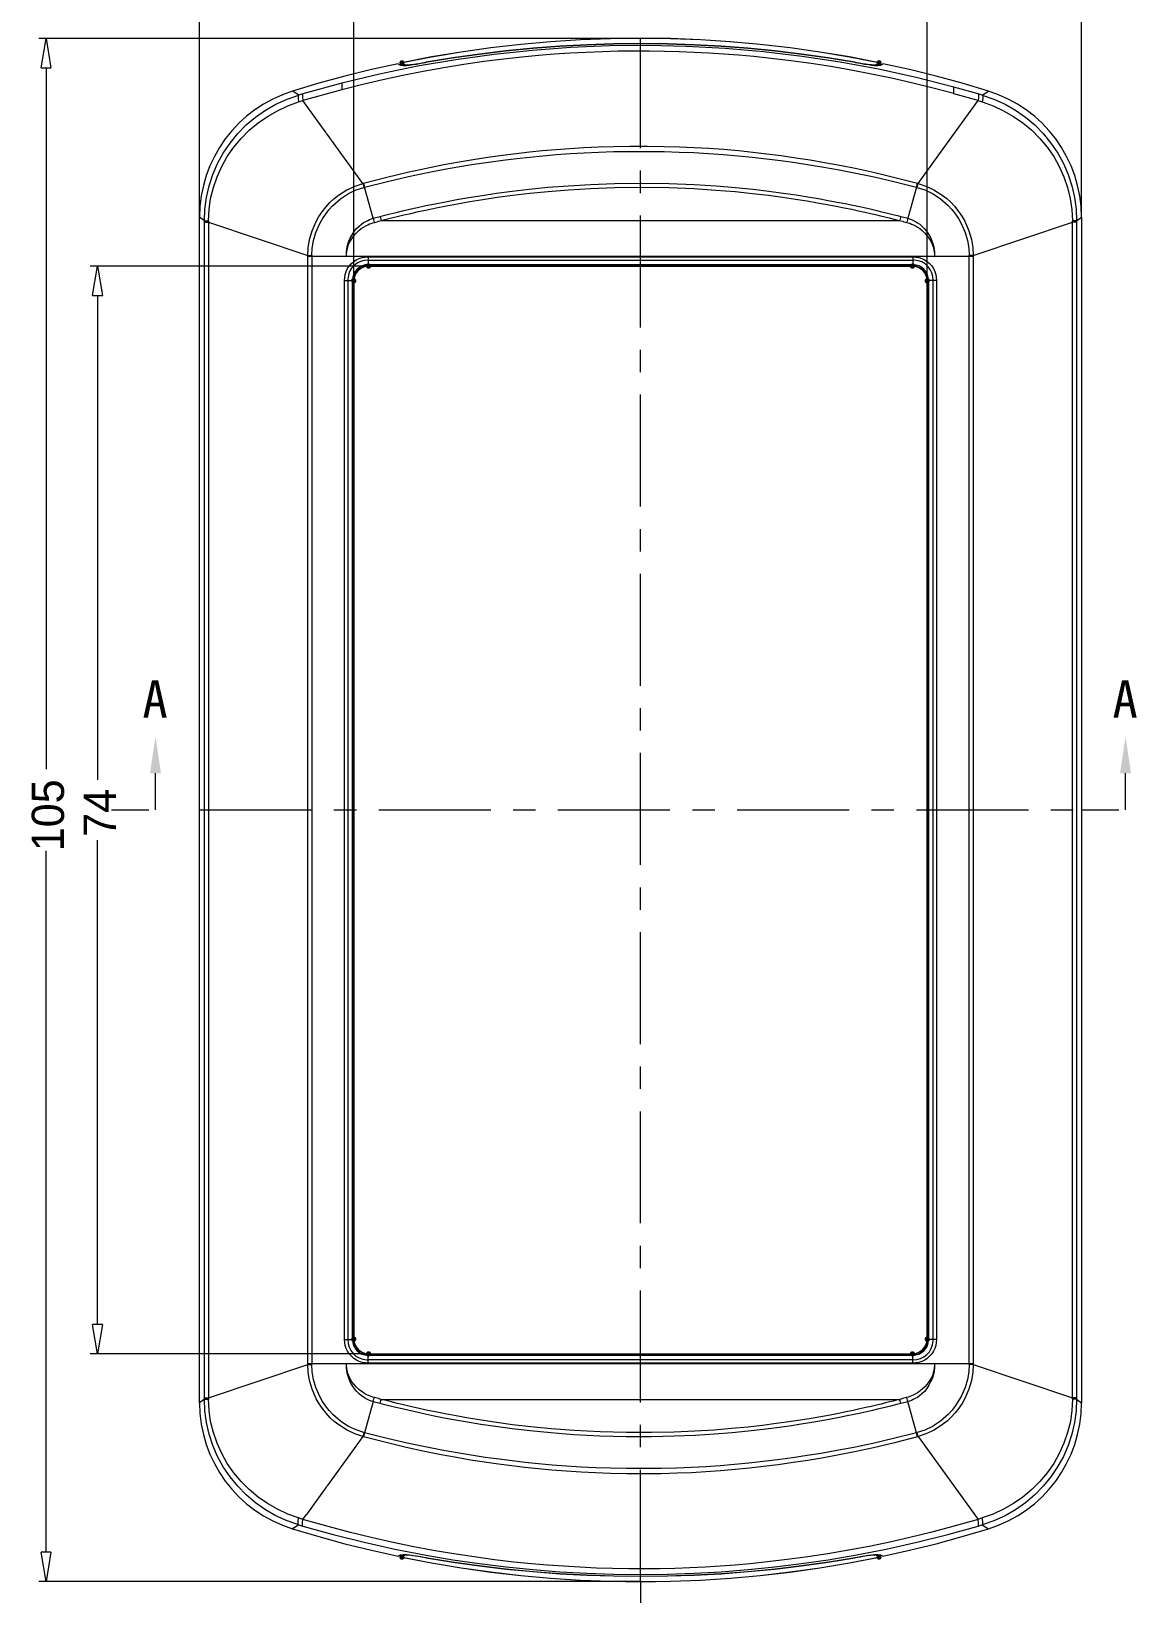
# Model space of a CAD drawing. Header units: millimetres. Extents: x 0 to 260, y 22 to 203.
# Drawn here: x 103.3 to 156.8, y 88.8 to 164.4 of the extents above; entities that cross this region are included whole.
import ezdxf

# ---------------------------------------------------------------- set-up
doc = ezdxf.new("R2010")
doc.units = ezdxf.units.MM

msp = doc.modelspace()

# ---------------------------------------------------------------- hatches: boundary and pattern name
h = msp.add_hatch(color=7)
edge = h.paths.add_edge_path()
edge.add_arc((121.223476, 162.907804), 0.127334, 0, 360)
h = msp.add_hatch(color=7)
edge = h.paths.add_edge_path()
edge.add_arc((144.324035, 162.907804), 0.127334, 0, 360)
h = msp.add_hatch(color=7)
h.dxf.hatch_style = 2
h.paths.add_polyline_path([(119.50186, 152.982341), (119.474502, 153.023655), (119.465383, 153.070772), (119.474502, 153.117889), (119.50186, 153.159202), (119.543174, 153.18656), (119.590291, 153.19568), (119.637408, 153.18656), (119.678721, 153.159202), (119.693185, 153.144738), (119.720544, 153.103425), (119.729663, 153.056308), (119.720544, 153.009191), (119.693185, 152.967877), (119.651872, 152.940519), (119.604755, 152.9314), (119.557638, 152.940519), (119.516324, 152.967877)])
h = msp.add_hatch(color=7)
h.dxf.hatch_style = 2
h.paths.add_polyline_path([(145.868895, 153.159202), (145.910208, 153.18656), (145.957325, 153.19568), (146.004442, 153.18656), (146.045756, 153.159202), (146.073114, 153.117889), (146.082233, 153.070772), (146.073114, 153.023655), (146.045756, 152.982341), (146.031292, 152.967877), (145.989978, 152.940519), (145.942861, 152.9314), (145.895744, 152.940519), (145.854431, 152.967877), (145.827073, 153.009191), (145.817953, 153.056308), (145.827073, 153.103425), (145.854431, 153.144738)])
h = msp.add_hatch(color=7)
h.dxf.hatch_style = 2
h.paths.add_polyline_path([(118.789919, 152.272671), (118.76306, 152.314312), (118.754509, 152.361535), (118.764196, 152.408539), (118.79205, 152.44952), (118.83369, 152.476378), (118.880913, 152.484929), (118.927917, 152.475243), (118.968898, 152.447389), (118.983362, 152.432572), (119.01022, 152.390932), (119.018771, 152.343709), (119.009085, 152.296705), (118.981231, 152.255724), (118.939591, 152.228866), (118.892367, 152.220314), (118.845364, 152.230001), (118.804383, 152.257855)])
h = msp.add_hatch(color=7)
h.dxf.hatch_style = 2
h.paths.add_polyline_path([(146.579636, 152.448108), (146.62095, 152.475466), (146.668067, 152.484586), (146.715184, 152.475466), (146.756497, 152.448108), (146.783855, 152.406794), (146.792975, 152.359677), (146.783855, 152.312561), (146.756497, 152.271247), (146.742033, 152.256783), (146.70072, 152.229425), (146.653603, 152.220305), (146.606486, 152.229425), (146.565172, 152.256783), (146.537814, 152.298097), (146.528695, 152.345214), (146.537814, 152.392331), (146.565172, 152.433644)])
at = {"true_color": 0xffff00}
h = msp.add_hatch(color=2, dxfattribs=at)
h.dxf.hatch_style = 2
h.paths.add_polyline_path([(109.551611, 128.498106), (109.017858, 128.498106), (109.284558, 130.277517)])
h = msp.add_hatch(color=2, dxfattribs=at)
h.dxf.hatch_style = 2
h.paths.add_polyline_path([(156.529652, 128.498106), (155.995899, 128.498106), (156.262599, 130.277517)])
h = msp.add_hatch(color=7)
h.dxf.hatch_style = 2
h.paths.add_polyline_path([(118.967839, 100.988964), (118.926525, 100.961606), (118.879408, 100.952487), (118.832291, 100.961606), (118.790978, 100.988964), (118.76362, 101.030278), (118.7545, 101.077395), (118.76362, 101.124512), (118.790978, 101.165826), (118.805442, 101.180289), (118.846755, 101.207648), (118.893872, 101.216767), (118.940989, 101.207648), (118.982303, 101.180289), (119.009661, 101.138976), (119.01878, 101.091859), (119.009661, 101.044742), (118.982303, 101.003428)])
h = msp.add_hatch(color=7)
h.dxf.hatch_style = 2
h.paths.add_polyline_path([(146.756497, 101.165826), (146.783855, 101.124512), (146.792975, 101.077395), (146.783855, 101.030278), (146.756497, 100.988964), (146.715184, 100.961606), (146.668067, 100.952487), (146.62095, 100.961606), (146.579636, 100.988964), (146.565172, 101.003428), (146.537814, 101.044742), (146.528695, 101.091859), (146.537814, 101.138976), (146.565172, 101.180289), (146.606486, 101.207648), (146.653603, 101.216767), (146.70072, 101.207648), (146.742033, 101.180289)])
h = msp.add_hatch(color=7)
h.dxf.hatch_style = 2
h.paths.add_polyline_path([(119.677473, 100.276811), (119.635833, 100.249953), (119.58861, 100.241402), (119.541606, 100.251088), (119.500625, 100.278942), (119.473766, 100.320582), (119.465215, 100.367806), (119.474902, 100.414809), (119.502756, 100.45579), (119.517572, 100.470254), (119.559213, 100.497113), (119.606436, 100.505664), (119.65344, 100.495977), (119.694421, 100.468124), (119.721279, 100.426483), (119.72983, 100.37926), (119.720144, 100.332256), (119.69229, 100.291275)])
h = msp.add_hatch(color=7)
h.dxf.hatch_style = 2
h.paths.add_polyline_path([(146.045756, 100.454731), (146.073114, 100.413418), (146.082233, 100.366301), (146.073114, 100.319184), (146.045756, 100.27787), (146.004442, 100.250512), (145.957325, 100.241393), (145.910208, 100.250512), (145.868895, 100.27787), (145.854431, 100.292334), (145.827073, 100.333648), (145.817953, 100.380765), (145.827073, 100.427882), (145.854431, 100.469195), (145.895744, 100.496554), (145.942861, 100.505673), (145.989978, 100.496554), (146.031292, 100.469195)])
h = msp.add_hatch(color=7)
edge = h.paths.add_edge_path()
edge.add_arc((121.223581, 90.529269), 0.127425, 0, 360)
h = msp.add_hatch(color=7)
edge = h.paths.add_edge_path()
edge.add_arc((144.323999, 90.529445), 0.127425, 0, 360)

# ---------------------------------------------------------------- linework, layer by layer
at = {"color": 3, "lineweight": 0, "true_color": 0x00ff00}
for points in [[(111.420063, 155.428244), (111.420063, 172.425431)], [(154.127376, 155.426692), (154.127376, 172.425642)], [(118.893872, 152.34539), (118.893872, 169.934184)], [(146.653567, 152.34539), (146.653567, 169.934184)], [(132.773632, 164.087845), (103.632071, 164.087845)], [(103.750604, 162.66414), (103.987671, 164.087951)], [(103.987812, 164.087845), (104.225231, 162.664034)], [(103.750604, 162.66414), (104.22509, 162.66414)], [(103.987812, 162.66414), (103.987812, 128.694815)], [(119.604755, 153.056308), (106.123352, 153.056308)], [(106.241744, 151.632602), (106.479164, 153.056414)], [(106.479128, 153.056308), (106.716195, 151.632497)], [(106.241744, 151.632602), (106.71623, 151.632602)], [(106.479128, 151.632602), (106.479128, 128.186639)], [(106.479128, 101.804646), (106.479128, 125.25061)], [(103.987812, 90.773109), (103.987812, 124.742434)], [(106.479128, 100.380765), (106.241709, 101.804576)], [(106.716301, 101.804646), (106.241815, 101.804646)], [(106.716301, 101.804646), (106.479234, 100.380835)], [(119.604755, 100.380765), (106.123352, 100.380765)], [(104.225161, 90.773109), (103.750674, 90.773109)], [(103.987812, 89.349227), (103.750745, 90.773038)], [(104.225161, 90.773109), (103.987741, 89.349298)], [(132.773632, 89.349227), (103.632071, 89.349227)]]:
    msp.add_lwpolyline(points, dxfattribs=at)
at = {"color": 7, "lineweight": 0}
for points in [[(147.951014, 161.413225), (146.881039, 161.69827), (145.894319, 161.941334), (144.935822, 162.15935), (143.965683, 162.36255), (142.975436, 162.551992), (141.984483, 162.723442), (141.036216, 162.87055), (140.051966, 163.00637), (139.096644, 163.121022), (138.255975, 163.208864), (137.514789, 163.275539), (136.805705, 163.330572), (136.089214, 163.376786), (135.369547, 163.414181), (134.651291, 163.442403), (133.93233, 163.461453), (133.204902, 163.471684), (132.460894, 163.472389), (131.699952, 163.463217), (130.928075, 163.443461), (130.149847, 163.41277), (129.368444, 163.371495), (128.595861, 163.319989), (127.835272, 163.258606), (127.035172, 163.183464), (126.151816, 163.087156), (125.194025, 162.966506), (124.223886, 162.827511), (123.249161, 162.670878), (122.251505, 162.492725), (121.260552, 162.297286), (120.289002, 162.088089), (119.319922, 161.861253), (118.308155, 161.605136)], [(147.951014, 161.734147), (146.12664, 162.195033), (144.291713, 162.596079), (142.447688, 162.937275), (140.596016, 163.218609), (138.738151, 163.44007), (136.875547, 163.601649), (135.009656, 163.703333), (133.141932, 163.745113), (131.273827, 163.726977), (129.406795, 163.648914), (127.542289, 163.510914), (125.681762, 163.312966), (123.826667, 163.055058), (121.978458, 162.737181), (120.138587, 162.359322), (118.308508, 161.921472)], [(144.325058, 162.911331), (142.893582, 163.188772), (141.457129, 163.42922), (140.016409, 163.632677), (138.572134, 163.799141), (137.125015, 163.928613), (135.675762, 164.021093), (134.225088, 164.076581), (132.773702, 164.095077), (131.322317, 164.076581), (129.871642, 164.021093), (128.42239, 163.928613), (126.97527, 163.799141), (125.530995, 163.632677), (124.090276, 163.42922), (122.653822, 163.188772), (121.222347, 162.911331)], [(144.322976, 162.904276), (142.891765, 163.181654), (141.455577, 163.422049), (140.015122, 163.62546), (138.571111, 163.791887), (137.124256, 163.92133), (135.675269, 164.01379), (134.224859, 164.069265), (132.773737, 164.087757), (131.322616, 164.069265), (129.872206, 164.01379), (128.423219, 163.92133), (126.976364, 163.791887), (125.532353, 163.62546), (124.091898, 163.422049), (122.65571, 163.181654), (121.224499, 162.904276)], [(143.179553, 162.922338), (141.886776, 163.133302), (140.590815, 163.316137), (139.292128, 163.470844), (137.991168, 163.597422), (136.688391, 163.695872), (135.384252, 163.766194), (134.079207, 163.808386), (132.773711, 163.822451), (131.468219, 163.808386), (130.163186, 163.766194), (128.859069, 163.695872), (127.556321, 163.597422), (126.255398, 163.470844), (124.956756, 163.316137), (123.660849, 163.133302), (122.368134, 162.922338)], [(143.155423, 162.938037), (141.86563, 163.148008), (140.572669, 163.329984), (139.276992, 163.483963), (137.979054, 163.609946), (136.679307, 163.707933), (135.378205, 163.777923), (134.0762, 163.819918), (132.773746, 163.833916), (131.471297, 163.819918), (130.169304, 163.777923), (128.868223, 163.707933), (127.568505, 163.609946), (126.270604, 163.483963), (124.974973, 163.329984), (123.682065, 163.148008), (122.392334, 162.938037)], [(121.031529, 162.863601), (119.743493, 162.576627), (118.462601, 162.259821), (117.189382, 161.913383), (115.924365, 161.537509)], [(121.031529, 162.863601), (121.069629, 162.822678), (121.154296, 162.791987), (121.285176, 162.77082)], [(121.222417, 162.911331), (121.15292, 162.874863), (121.113056, 162.806909)], [(121.125262, 162.830722), (121.115737, 162.805674)], [(121.125932, 162.828287), (121.117113, 162.805357)], [(121.159199, 162.874642), (121.125333, 162.830545)], [(121.161069, 162.873267), (121.125791, 162.828464)], [(121.223793, 162.906675), (121.165938, 162.879864)], [(121.22464, 162.904276), (121.166431, 162.877817)], [(121.22464, 162.904276), (121.261681, 162.863706), (121.345642, 162.832662)], [(121.285106, 162.770926), (121.345431, 162.770926), (121.443503, 162.77904), (121.576853, 162.79562), (121.740895, 162.819256), (121.931042, 162.84889), (122.142003, 162.883462), (122.367781, 162.92262)], [(121.345572, 162.832768), (121.475747, 162.811248)], [(121.475606, 162.811425), (121.418456, 162.784614)], [(121.475606, 162.811425), (121.491128, 162.810719), (121.513706, 162.810719), (121.545103, 162.812483), (121.586378, 162.816011), (121.641059, 162.821655), (121.710556, 162.830122), (121.798045, 162.842116), (121.906348, 162.857991), (122.039697, 162.878805), (122.200917, 162.905616), (122.366017, 162.933486)], [(122.366017, 162.933556), (122.392122, 162.938142)], [(122.392193, 162.938037), (122.383374, 162.924278)], [(143.155423, 162.938037), (143.164242, 162.924278)], [(143.155423, 162.938037), (143.181176, 162.933451)], [(143.179553, 162.922514), (143.406389, 162.883709), (143.617703, 162.848784), (143.808203, 162.819151), (143.971892, 162.795514), (144.104536, 162.779287), (144.202256, 162.77082), (144.262228, 162.77082)], [(143.181282, 162.933556), (143.36014, 162.903217), (143.531237, 162.874995), (143.670937, 162.853476), (143.782415, 162.837601), (143.870257, 162.825959), (143.938343, 162.818198), (143.989496, 162.813612), (144.02689, 162.811142), (144.054054, 162.810437), (144.071693, 162.811495)], [(144.071834, 162.811425), (144.202009, 162.832944)], [(144.071834, 162.811425), (144.128984, 162.784614)], [(144.202044, 162.832768), (144.285653, 162.863459), (144.323047, 162.904382)], [(144.262334, 162.770926), (144.393214, 162.792093), (144.477881, 162.822784), (144.515981, 162.863706)], [(144.322976, 162.904276), (144.380832, 162.877817)], [(144.323647, 162.906675), (144.381502, 162.879864)], [(144.434242, 162.806768), (144.394643, 162.874722), (144.324881, 162.91119)], [(144.421507, 162.828287), (144.386229, 162.87309)], [(144.422178, 162.830722), (144.387958, 162.874819)], [(144.430468, 162.805216), (144.421648, 162.828146)], [(144.431844, 162.805745), (144.422319, 162.830792)], [(149.622898, 161.537615), (148.357881, 161.913439), (147.084662, 162.259795), (145.80377, 162.576584), (144.515734, 162.863706)], [(115.924542, 161.537615), (115.43246, 161.363118), (114.96179, 161.151935), (114.51396, 160.906001), (114.090395, 160.62725), (113.692524, 160.317617), (113.321773, 159.979037), (112.979571, 159.613445), (112.667344, 159.222775), (112.38652, 158.808963), (112.138526, 158.373942), (111.92479, 157.919648), (111.746738, 157.448016), (111.605798, 156.96098), (111.503397, 156.460476), (111.440963, 155.948436), (111.419922, 155.426798)], [(111.654343, 155.253761), (111.679743, 155.822262), (111.755943, 156.38653), (111.884266, 156.946873), (112.06286, 157.493194), (112.293091, 158.026373), (112.571212, 158.536005), (112.897223, 159.021736), (113.26689, 159.475452), (113.679155, 159.895699), (114.128726, 160.276258), (114.610665, 160.613469), (115.121443, 160.904908), (115.661281, 161.150088), (116.220699, 161.344469)], [(116.220804, 161.344504), (116.150602, 161.390012), (116.078988, 161.436579), (116.003846, 161.485615), (115.924471, 161.537474)], [(116.220452, 161.344328), (116.204003, 161.320824), (116.197874, 161.289647), (116.197521, 161.174642), (116.219746, 161.010247)], [(116.417513, 161.402395), (116.220663, 161.344539)], [(116.417513, 161.402395), (116.403005, 161.379553), (116.398816, 161.349831), (116.401638, 161.237295), (116.425274, 161.075723)], [(118.308367, 161.921543), (116.417478, 161.402254)], [(118.308191, 161.605278), (116.425768, 161.075758)], [(118.308367, 161.921543), (118.308367, 161.605454)], [(149.122694, 161.078192), (147.950414, 161.410862)], [(149.129574, 161.402395), (147.950943, 161.734006)], [(147.951014, 161.413225), (147.951014, 161.734253)], [(149.129574, 161.402395), (149.144214, 161.379553), (149.148271, 161.349831), (149.145801, 161.237295), (149.122165, 161.075723)], [(149.326635, 161.344504), (149.129432, 161.40236)], [(149.326635, 161.344504), (149.396838, 161.390012), (149.468452, 161.436932), (149.543594, 161.485615), (149.622969, 161.537474)], [(149.326635, 161.344504), (149.886053, 161.150124), (150.425891, 160.904943), (150.936845, 160.613505), (151.41896, 160.276293), (151.868267, 159.895602), (152.280796, 159.475487), (152.650199, 159.021771), (152.976474, 158.53604), (153.254419, 158.026232), (153.484474, 157.492876), (153.663332, 156.946688), (153.791391, 156.386213), (153.867723, 155.821989), (153.892991, 155.253796)], [(149.326988, 161.344328), (149.343701, 161.320824), (149.349566, 161.289647), (149.349566, 161.174642), (149.328046, 161.010247)], [(154.127376, 155.426692), (154.106336, 155.948335), (154.043902, 156.460384), (153.941501, 156.960905), (153.800561, 157.44796), (153.622509, 157.919614), (153.408772, 158.373929), (153.160778, 158.808971), (152.879954, 159.222802), (152.567727, 159.613486), (152.225525, 159.979086), (151.854775, 160.317667), (151.456904, 160.627293), (151.033339, 160.906026), (150.585508, 161.15193), (150.114838, 161.36307), (149.622757, 161.537509)], [(111.846924, 155.259087), (111.877881, 155.800557), (111.958049, 156.337529), (112.087916, 156.867357), (112.265672, 157.383162), (112.492023, 157.884724), (112.763088, 158.363532), (113.07878, 158.819233), (113.434424, 159.244771), (113.827198, 159.637501), (114.253574, 159.993718), (114.707864, 160.309542), (115.188083, 160.584621), (115.69498, 160.819483), (116.219605, 161.010424)], [(116.219605, 161.010318), (116.425627, 161.075582)], [(117.552505, 159.514117), (116.425733, 161.075511)], [(147.644379, 159.028553), (149.121812, 161.075723)], [(149.121989, 161.075617), (149.328011, 161.010353)], [(149.328011, 161.010318), (149.852503, 160.819377), (150.359533, 160.584515), (150.839752, 160.309437), (151.294042, 159.993612), (151.720418, 159.637395), (152.113192, 159.244665), (152.468703, 158.819259), (152.784528, 158.363426), (153.055593, 157.884618), (153.281944, 157.383057), (153.4597, 156.867251), (153.589567, 156.337423), (153.669603, 155.800451), (153.700692, 155.258982)], [(117.552505, 159.514117), (117.5645, 159.486953), (117.582139, 159.462611)], [(117.582139, 159.462435), (117.600483, 159.447618)], [(119.323626, 157.060865), (117.600307, 159.447759)], [(146.22399, 157.061041), (147.644273, 159.028483)], [(119.366877, 157.072401), (120.484829, 157.365912), (121.498007, 157.609328), (122.414877, 157.809353), (123.242846, 157.973748), (123.990029, 158.108862), (124.676888, 158.223162), (125.377857, 158.330053), (126.083766, 158.428831), (126.754749, 158.514556), (127.398568, 158.588992), (128.032157, 158.653903), (128.676682, 158.711406), (129.348371, 158.761148), (130.037699, 158.80207), (130.735141, 158.83382), (131.464332, 158.857103), (132.254202, 158.870862), (133.115685, 158.872273), (133.919666, 158.860631), (134.660146, 158.839464), (135.372052, 158.808773), (136.086074, 158.768556), (136.802918, 158.716698), (137.512002, 158.654256), (138.210149, 158.582289), (138.898771, 158.501503), (139.592332, 158.411545), (140.300004, 158.310651), (140.994977, 158.203053), (141.687127, 158.086284), (142.432899, 157.949053), (143.243582, 157.786423), (144.124468, 157.592395), (145.093196, 157.358503), (146.18081, 157.072753)], [(119.411644, 156.878267), (120.528186, 157.162253), (121.538894, 157.397556), (122.453294, 157.591231), (123.278794, 157.749981), (124.023508, 157.880509), (124.70825, 157.990928), (125.407103, 158.094292), (126.110894, 158.189895), (126.779761, 158.272798), (127.421464, 158.344411), (128.05223, 158.407206), (128.693933, 158.462592), (129.362447, 158.51057), (130.0486, 158.550434), (130.743925, 158.581125), (131.469589, 158.603703), (132.256283, 158.616756), (133.114239, 158.618167), (133.915044, 158.607231), (134.652703, 158.586417), (135.361433, 158.557136), (136.07228, 158.517625), (136.78595, 158.467884), (137.491858, 158.407559), (138.18683, 158.338061), (138.873336, 158.260098), (139.564427, 158.173314), (140.270336, 158.075947), (140.963191, 157.971525), (141.652872, 157.858636), (142.39688, 157.726345), (143.205094, 157.569006), (144.083158, 157.380975), (145.049769, 157.155197), (146.135619, 156.87862)], [(116.659731, 153.580994), (116.683367, 153.951764), (116.749689, 154.344052), (116.871044, 154.767386), (117.066483, 155.224586), (117.201024, 155.465621), (117.353292, 155.695544), (117.531224, 155.922292), (117.726883, 156.133694), (117.928628, 156.319079), (118.143867, 156.488589), (118.556969, 156.748586), (118.952081, 156.932736), (119.323556, 157.060794)], [(116.857992, 153.579442), (116.879158, 153.927281), (116.941953, 154.296639), (117.056958, 154.694925), (117.242167, 155.124609), (117.368417, 155.35118), (117.511336, 155.567698), (117.677406, 155.780996), (117.859881, 155.9808), (118.248642, 156.320172), (118.636344, 156.57135), (119.011347, 156.748797), (119.368006, 156.866625)], [(119.323626, 157.060865), (119.367018, 157.072506)], [(119.323626, 157.060865), (119.367723, 156.866837)], [(119.3667, 157.072401), (119.411503, 156.878373)], [(119.3679, 156.866731), (119.411644, 156.878373)], [(119.826264, 155.37434), (119.41175, 156.878232)], [(120.165283, 155.464228), (120.398469, 155.5242), (120.655997, 155.589111), (120.940336, 155.659314), (121.252544, 155.734456), (121.595092, 155.814183), (121.971506, 155.89885), (122.384608, 155.988456), (122.837928, 156.082294), (123.333933, 156.180367), (123.8758, 156.281261), (124.464939, 156.384272), (125.104878, 156.487636), (125.801261, 156.590647), (126.559733, 156.691542), (127.386292, 156.78785), (128.287286, 156.877103), (129.270831, 156.956125), (130.344686, 157.019978), (131.518378, 157.063369), (132.801783, 157.079244), (134.147983, 157.060194), (135.366478, 157.011864), (136.433631, 156.944836), (137.38225, 156.866167), (138.232444, 156.780089), (138.996561, 156.690483), (139.685536, 156.599114), (140.310306, 156.508097), (140.877572, 156.418492), (141.394039, 156.33065), (141.866056, 156.245983), (142.296444, 156.164139), (142.690497, 156.086528), (143.051036, 156.012092), (143.381236, 155.941536), (143.683567, 155.874861), (143.961203, 155.812067), (144.216967, 155.7528), (144.452975, 155.696708), (144.670639, 155.643792), (144.871722, 155.594403), (145.056931, 155.547836), (145.226617, 155.504444), (145.382192, 155.464228)], [(120.226772, 155.265967), (120.4589, 155.325939), (120.715017, 155.39085), (120.997945, 155.461053), (121.308389, 155.535842), (121.649525, 155.615569), (122.023822, 155.700236), (122.435161, 155.789842), (122.886011, 155.883681), (123.3799, 155.981753), (123.918945, 156.082294), (124.504909, 156.185306), (125.142025, 156.288669), (125.834881, 156.391681), (126.589825, 156.492222), (127.412503, 156.588883), (128.309264, 156.677783), (129.28787, 156.756806), (130.356434, 156.820658), (131.524481, 156.863697), (132.801536, 156.879572), (134.141034, 156.860875), (135.353531, 156.812192), (136.416097, 156.745517), (137.359778, 156.666847), (138.205739, 156.581122), (138.966328, 156.491164), (139.652128, 156.400147), (140.273722, 156.309131), (140.837814, 156.219525), (141.352164, 156.132036), (141.821359, 156.047017), (142.250336, 155.965525), (142.642272, 155.887561), (143.000695, 155.813478), (143.329484, 155.743275), (143.630403, 155.6766), (143.906981, 155.613453), (144.160981, 155.554186), (144.395931, 155.498447), (144.612536, 155.445531), (144.812914, 155.395789), (144.996711, 155.349575), (145.166045, 155.306183), (145.320561, 155.265967)], [(146.135796, 156.87862), (145.721282, 155.374375)], [(146.135796, 156.878443), (146.180951, 157.072824)], [(146.179187, 156.865532), (146.136148, 156.879643)], [(146.17954, 156.866731), (146.22399, 157.061112)], [(146.17954, 156.866731), (146.540432, 156.747139), (146.906968, 156.573926), (147.28444, 156.330862), (147.670026, 155.998898), (147.855455, 155.798344), (148.024215, 155.584031), (148.171632, 155.363192), (148.301851, 155.13177), (148.490234, 154.695737), (148.60524, 154.297803), (148.668034, 153.930562), (148.689554, 153.579548)], [(146.180916, 157.072753), (146.223955, 157.061112)], [(146.22399, 157.061041), (146.599698, 156.930866), (146.985637, 156.750949), (147.388157, 156.499772), (147.601367, 156.333966), (147.801612, 156.152286), (148.000579, 155.940619), (148.181554, 155.713077), (148.33876, 155.478304), (148.477182, 155.231888), (148.675796, 154.768338), (148.797504, 154.345358), (148.863473, 153.955186), (148.887815, 153.580888)], [(111.420063, 98.010557), (111.420063, 155.426551)], [(111.654343, 155.253761), (111.420099, 155.426622)], [(111.654343, 155.253761), (111.682565, 155.255524), (111.747829, 155.257288), (111.84696, 155.259052)], [(111.654343, 155.183981), (111.654343, 155.253831)], [(111.654343, 98.253091), (111.654343, 155.184016)], [(111.654343, 155.183981), (111.845901, 155.183981)], [(111.845901, 155.184158), (116.659907, 153.581135)], [(111.846043, 155.183981), (111.846043, 98.253056)], [(111.846748, 155.259087), (111.846395, 155.184299)], [(118.53799, 153.547374), (118.536932, 153.648269), (118.541871, 153.753044), (118.553512, 153.864874), (118.574326, 153.98623), (118.606782, 154.118522), (118.655112, 154.263866), (118.721787, 154.421558), (118.808571, 154.582777), (118.911582, 154.736941), (119.025529, 154.875936), (119.143357, 154.994116), (119.258362, 155.090072), (119.367018, 155.166977), (119.468618, 155.228008), (119.563868, 155.277044), (119.654179, 155.316555), (119.740609, 155.348305), (119.826334, 155.374411)], [(118.53799, 153.547374), (118.538343, 153.648269), (118.546809, 153.752691), (118.565507, 153.863111), (118.595493, 153.980586), (118.640296, 154.10688), (118.70309, 154.242347), (118.786698, 154.385574), (118.889004, 154.528449), (119.005068, 154.661094), (119.127129, 154.777863), (119.248484, 154.874877), (119.363137, 154.952488), (119.468265, 155.013872), (119.564926, 155.062202), (119.653473, 155.100655), (119.735671, 155.132052), (119.813634, 155.157452), (119.889482, 155.178619)], [(119.826264, 155.37434), (119.892939, 155.392332), (119.959614, 155.410323), (120.026994, 155.427962), (120.095786, 155.446307), (120.165283, 155.464298)], [(119.826264, 155.37434), (119.845667, 155.305548), (119.867186, 155.239226), (119.889411, 155.178548)], [(119.889305, 155.178654), (119.955627, 155.195587), (120.022303, 155.212521), (120.08933, 155.229807), (120.158122, 155.247446), (120.226561, 155.266143)], [(120.165283, 155.464228), (120.184333, 155.394378), (120.205147, 155.32735), (120.226667, 155.265967)], [(120.226596, 155.265967), (145.321091, 155.265967)], [(145.382333, 155.464051), (145.363283, 155.394201), (145.342822, 155.327174), (145.320949, 155.26579)], [(145.32102, 155.265967), (145.389106, 155.247622), (145.457898, 155.229631), (145.524926, 155.212697), (145.591601, 155.195764), (145.658276, 155.178478)], [(145.382333, 155.464228), (145.451477, 155.446236), (145.520269, 155.427892), (145.587649, 155.410253), (145.654324, 155.392261), (145.721352, 155.374269)], [(145.721352, 155.37434), (145.701597, 155.305548), (145.68043, 155.239226), (145.658205, 155.178548)], [(145.658276, 155.178654), (145.732359, 155.15784), (145.812087, 155.132087), (145.897106, 155.099632), (145.988476, 155.059768), (146.086195, 155.010026), (146.190264, 154.948996), (146.299978, 154.873854), (146.414278, 154.78319), (146.529284, 154.67524), (146.641114, 154.549651), (146.745184, 154.409599), (146.832673, 154.264254), (146.900759, 154.122085), (146.949795, 153.988029), (146.982251, 153.862087), (147.001301, 153.746376), (147.009414, 153.641954), (147.009414, 153.54741)], [(145.721352, 155.37434), (145.804961, 155.34894), (145.893508, 155.316132), (145.986641, 155.275562), (146.084713, 155.224762), (146.187724, 155.161968), (146.295322, 155.085415), (146.405036, 154.992987), (146.516161, 154.882215), (146.623758, 154.753451), (146.724299, 154.607401), (146.812494, 154.448298), (146.883755, 154.287784), (146.935613, 154.135032), (146.971597, 153.993568), (146.993822, 153.864098), (147.006522, 153.746976), (147.010402, 153.641848), (147.009344, 153.547304)], [(148.887709, 153.580994), (153.701715, 155.184016)], [(153.893097, 155.253761), (153.865227, 155.255524), (153.799611, 155.257288), (153.70048, 155.259052)], [(153.701221, 155.184158), (153.700515, 155.258946)], [(153.893097, 155.183981), (153.701538, 155.183981)], [(153.701574, 98.253091), (153.701574, 155.184016)], [(153.893097, 155.253761), (154.127341, 155.426622)], [(153.893097, 155.253761), (153.893097, 155.183911)], [(153.893097, 155.183981), (153.893097, 98.253056)], [(154.127376, 155.426692), (154.127376, 98.010698)], [(116.659554, 153.547374), (148.887921, 153.547374)], [(116.659554, 99.889839), (116.659554, 153.547339)], [(116.659731, 153.580994), (116.857992, 153.579583)], [(116.659731, 153.580994), (116.659731, 153.54748)], [(116.857992, 153.579442), (116.857992, 153.547339)], [(116.857992, 153.547374), (116.857992, 99.889874)], [(118.446162, 152.359007), (118.451762, 152.507924), (118.477206, 152.654988), (118.522891, 152.799583), (118.587626, 152.936504), (118.670749, 153.063372), (118.770012, 153.177804), (118.884444, 153.277552), (119.011312, 153.360896), (119.148234, 153.42616), (119.292829, 153.472374), (119.440995, 153.497906), (119.591279, 153.504124)], [(119.585634, 153.348937), (119.393728, 153.336851), (119.213558, 153.288232), (119.04909, 153.206763), (118.904288, 153.096128), (118.783116, 152.96001), (118.68954, 152.802093), (118.627523, 152.62606), (118.601031, 152.435595), (118.601031, 152.364334)], [(119.585811, 153.12898), (119.432287, 153.114143), (119.289158, 153.070347), (119.159505, 153.000647), (119.046413, 152.908097), (118.952967, 152.795753), (118.88225, 152.66667), (118.837347, 152.523903), (118.821341, 152.370508)], [(119.590291, 153.070772), (119.447131, 153.056464), (119.313774, 153.015182), (119.193075, 152.949781), (119.087891, 152.863118), (119.00108, 152.75805), (118.935497, 152.637434), (118.893999, 152.504126), (118.879444, 152.360983)], [(119.604755, 153.056308), (119.461378, 153.041882), (119.32789, 153.000503), (119.207136, 152.935013), (119.101958, 152.848257), (119.015202, 152.74308), (118.949713, 152.622325), (118.908333, 152.488837), (118.893908, 152.345461)], [(119.585634, 153.348937), (145.96177, 153.348937)], [(145.961453, 153.12898), (119.585669, 153.12898)], [(119.590114, 153.070772), (119.587292, 153.098994), (119.585881, 153.12898)], [(119.585987, 153.503983), (119.585987, 153.12898)], [(145.957325, 153.070772), (119.590361, 153.070772)], [(119.591137, 153.503983), (145.956337, 153.503983)], [(119.604755, 153.056308), (145.942791, 153.056308)], [(146.653567, 152.34539), (146.639142, 152.488767), (146.597762, 152.622254), (146.532273, 152.743009), (146.445517, 152.848187), (146.340339, 152.934942), (146.219585, 153.000432), (146.086097, 153.041812), (145.94272, 153.056237)], [(145.956302, 153.503983), (146.105263, 153.49825), (146.252636, 153.472938), (146.397054, 153.427121), (146.533799, 153.362519), (146.660799, 153.279352), (146.775099, 153.17978), (146.874847, 153.065656), (146.958191, 152.938833), (147.023587, 152.801911), (147.069669, 152.657316), (147.095466, 152.509017), (147.101419, 152.358866)], [(145.957325, 153.070772), (145.960147, 153.098994), (145.961559, 153.12898)], [(146.668067, 152.359677), (146.653774, 152.502852), (146.612526, 152.63625), (146.547169, 152.757005), (146.460545, 152.862254), (146.3555, 152.94913), (146.234878, 153.014769), (146.101522, 153.056307), (145.958278, 153.070877)], [(145.961453, 153.503983), (145.961453, 153.349113)], [(145.961806, 153.348937), (145.961453, 153.128804)], [(146.946408, 152.364334), (146.934322, 152.556342), (146.885697, 152.736559), (146.804215, 152.901033), (146.693555, 153.045813), (146.557395, 153.166945), (146.399415, 153.260478), (146.223295, 153.322459), (146.032714, 153.348937), (145.961806, 153.348937)], [(146.726275, 152.364334), (146.711438, 152.517857), (146.667642, 152.660987), (146.597942, 152.79064), (146.505392, 152.903731), (146.393048, 152.997178), (146.263965, 153.067894), (146.121198, 153.112798), (145.967803, 153.128804)], [(148.887709, 153.580994), (148.689448, 153.579583)], [(148.689624, 153.547374), (148.689624, 153.579477)], [(148.689624, 99.889839), (148.689624, 153.547339)], [(148.888062, 153.547374), (148.887709, 153.580888)], [(148.888062, 153.547374), (148.888062, 99.889874)], [(118.446162, 152.363981), (118.601031, 152.363981)], [(118.446162, 101.078065), (118.446162, 152.358901)], [(118.601208, 152.364511), (118.821341, 152.364158)], [(118.601208, 152.364511), (118.601208, 101.072386)], [(118.821165, 101.073232), (118.821165, 152.364299)], [(118.879408, 152.359854), (118.851186, 152.362676), (118.8212, 152.364087)], [(118.879408, 152.36003), (118.879408, 101.07743)], [(118.893872, 152.34539), (118.893872, 101.091718)], [(146.653567, 101.091859), (146.653567, 152.345531)], [(146.668067, 152.359854), (146.696289, 152.362676), (146.726275, 152.364087)], [(146.668067, 101.077395), (146.668067, 152.359642)], [(146.726275, 152.364334), (146.726275, 101.072915)], [(147.101454, 152.363981), (146.726451, 152.364334)], [(146.946408, 101.072915), (146.946408, 152.364334)], [(147.101454, 152.359007), (147.101454, 101.078171)], [(119.591137, 99.933266), (119.442221, 99.938734), (119.295157, 99.964311), (119.150562, 100.010128), (119.01364, 100.07473), (118.88642, 100.158074), (118.771635, 100.257822), (118.672195, 100.371945), (118.588896, 100.498769), (118.523808, 100.635647), (118.477771, 100.779933), (118.452106, 100.92832), (118.446021, 101.07803)], [(118.446162, 101.073232), (118.601031, 101.073232)], [(118.601208, 101.072562), (118.821341, 101.073268)], [(118.601208, 101.072562), (118.613294, 100.880671), (118.661913, 100.700541), (118.743382, 100.53613), (118.854017, 100.391392), (118.990135, 100.270285), (119.148052, 100.176765), (119.324085, 100.114789), (119.514549, 100.088312), (119.585811, 100.088312)], [(118.821165, 101.073232), (118.835986, 100.919708), (118.879742, 100.776568), (118.949386, 100.646889), (119.041871, 100.533747), (119.15415, 100.440217), (119.283177, 100.369374), (119.425904, 100.324296), (119.579284, 100.308057)], [(118.879408, 101.077395), (118.851186, 101.074573), (118.8212, 101.073162)], [(118.879408, 101.077395), (118.893716, 100.93422), (118.934998, 100.800823), (119.000399, 100.680067), (119.087062, 100.574819), (119.19213, 100.487943), (119.312746, 100.422303), (119.446054, 100.380766), (119.589197, 100.366195)], [(118.893872, 101.091859), (118.908298, 100.948467), (118.949677, 100.814939), (119.015167, 100.694128), (119.101923, 100.588886), (119.2071, 100.502065), (119.327855, 100.436519), (119.461343, 100.395099), (119.604719, 100.380659)], [(145.942861, 100.380765), (146.086137, 100.395191), (146.219577, 100.436575), (146.340326, 100.502078), (146.445526, 100.58886), (146.532321, 100.694079), (146.597854, 100.814896), (146.639269, 100.948472), (146.653709, 101.091965)], [(147.101454, 101.078065), (147.09581, 100.929414), (147.070057, 100.782085), (147.024549, 100.637622), (146.95999, 100.500568), (146.876647, 100.373392), (146.776899, 100.258915), (146.66251, 100.159344), (146.535951, 100.076176), (146.39903, 100.010824), (146.254435, 99.965051), (146.106312, 99.939255), (145.956337, 99.933301)], [(145.957325, 100.366301), (146.100499, 100.38071), (146.233892, 100.422045), (146.354634, 100.487466), (146.459857, 100.574131), (146.546692, 100.679202), (146.612268, 100.799837), (146.653718, 100.933197), (146.668172, 101.076443)], [(145.961453, 100.308092), (146.114977, 100.322928), (146.258111, 100.36672), (146.387777, 100.436407), (146.500894, 100.528931), (146.594382, 100.641233), (146.665162, 100.770253), (146.710153, 100.912933), (146.726275, 101.066212)], [(145.961806, 100.088277), (146.153813, 100.100363), (146.33403, 100.148988), (146.498505, 100.23047), (146.643284, 100.34113), (146.764416, 100.47729), (146.857949, 100.63527), (146.919931, 100.81139), (146.946408, 101.001971), (146.946408, 101.072879)], [(146.668067, 101.077395), (146.696289, 101.074573), (146.726275, 101.073162)], [(147.101454, 101.073232), (146.726451, 101.072879)], [(145.961806, 100.088277), (119.585669, 100.088277)], [(119.590114, 100.366301), (119.587292, 100.338079), (119.585881, 100.308093)], [(119.585987, 100.308092), (145.961417, 100.308092)], [(119.585987, 99.933266), (119.585987, 100.307916)], [(119.590114, 100.366301), (145.957431, 100.366301)], [(145.956302, 99.933266), (119.591102, 99.933266)], [(119.604755, 100.380765), (145.942791, 100.380765)], [(145.957325, 100.366301), (145.960147, 100.338079), (145.961559, 100.308093)], [(145.961806, 100.088277), (145.961453, 100.308057)], [(145.961453, 99.933266), (145.961453, 100.088136)], [(111.845901, 98.253091), (116.659907, 99.856114)], [(116.659554, 99.889839), (116.659554, 99.855972)], [(148.888062, 99.889839), (116.659695, 99.889839)], [(116.659731, 99.856078), (116.857992, 99.857842)], [(119.323626, 96.376208), (118.947565, 96.50603), (118.561626, 96.686299), (118.159107, 96.937477), (117.946073, 97.103415), (117.746004, 97.284963), (117.546773, 97.496762), (117.366062, 97.724172), (117.208723, 97.959078), (117.070434, 98.205361), (116.871468, 98.668911), (116.750112, 99.091538), (116.68379, 99.482416), (116.659801, 99.856008)], [(119.3679, 96.570518), (119.007008, 96.690109), (118.640825, 96.863323), (118.263, 97.106387), (117.877414, 97.438704), (117.691985, 97.638993), (117.523225, 97.853571), (117.375675, 98.074233), (117.245589, 98.305479), (117.057558, 98.741159), (116.9422, 99.139446), (116.879405, 99.506687), (116.857886, 99.857701)], [(116.857992, 99.889839), (116.857992, 99.857736)], [(119.826264, 98.062909), (119.742303, 98.088309), (119.654108, 98.120764), (119.560975, 98.161687), (119.46255, 98.212487), (119.359539, 98.275281), (119.252294, 98.351481), (119.142228, 98.444262), (119.031456, 98.555034), (118.923858, 98.683798), (118.823317, 98.829848), (118.735122, 98.988598), (118.663861, 99.149464), (118.61165, 99.302217), (118.576019, 99.443681), (118.553442, 99.572798), (118.541094, 99.68992), (118.536861, 99.795401), (118.537919, 99.889945)], [(119.889305, 98.258595), (119.815222, 98.279409), (119.735494, 98.305161), (119.650475, 98.337617), (119.559105, 98.377481), (119.461386, 98.427222), (119.357316, 98.488253), (119.24725, 98.563042), (119.133303, 98.654059), (119.018297, 98.762009), (118.906114, 98.887597), (118.802397, 99.02765), (118.714555, 99.172995), (118.646822, 99.314811), (118.597786, 99.44922), (118.56533, 99.574809), (118.54628, 99.690872), (118.537814, 99.795295), (118.537814, 99.889839)], [(147.00945, 99.889839), (147.009097, 99.788945), (147.00063, 99.684523), (146.982286, 99.574103), (146.951947, 99.456275), (146.907144, 99.330334), (146.84435, 99.194514), (146.761094, 99.051639), (146.658436, 98.908764), (146.542725, 98.77612), (146.420311, 98.65935), (146.298955, 98.562336), (146.184302, 98.484725), (146.079175, 98.423342), (145.982866, 98.375011), (145.894319, 98.336559), (145.811769, 98.305161), (145.734158, 98.279761), (145.658311, 98.258595)], [(147.00945, 99.889839), (147.010508, 99.788945), (147.005569, 99.683817), (146.993928, 99.572339), (146.973114, 99.450984), (146.940658, 99.318692), (146.89268, 99.173347), (146.825652, 99.015303), (146.738869, 98.854084), (146.635858, 98.700272), (146.521911, 98.561278), (146.404083, 98.443097), (146.289077, 98.347142), (146.180422, 98.270236), (146.078822, 98.208853), (145.983572, 98.16017), (145.893614, 98.120659), (145.80683, 98.088909), (145.721458, 98.062803)], [(148.689624, 99.857807), (148.668105, 99.509968), (148.605663, 99.14061), (148.490658, 98.742324), (148.305449, 98.312287), (148.035927, 97.869551), (147.869989, 97.656077), (147.687383, 97.456096), (147.298974, 97.116724), (146.911272, 96.865899), (146.536269, 96.688451), (146.179611, 96.570624)], [(148.887709, 99.856078), (148.864426, 99.485309), (148.797751, 99.09302), (148.676042, 98.669687), (148.480956, 98.212839), (148.346504, 97.97176), (148.193795, 97.741528), (148.016039, 97.514825), (147.820556, 97.303731), (147.618812, 97.118082), (147.403573, 96.948837), (146.99047, 96.688487), (146.595359, 96.504337), (146.223884, 96.376278)], [(148.887709, 99.856078), (148.689448, 99.857842)], [(148.689624, 99.857807), (148.689624, 99.88991)], [(148.887709, 99.856078), (148.888062, 99.889945)], [(148.887709, 99.856078), (153.701715, 98.253056)], [(111.420063, 98.010557), (111.441104, 97.488914), (111.503538, 96.976865), (111.605939, 96.476344), (111.746879, 95.989289), (111.924931, 95.517635), (112.138668, 95.06332), (112.386662, 94.628278), (112.667486, 94.214447), (112.979712, 93.823763), (113.321915, 93.458163), (113.692665, 93.119582), (114.090536, 92.809956), (114.514101, 92.531223), (114.961932, 92.285319), (115.432601, 92.074179), (115.924683, 91.89974)], [(111.654343, 98.183488), (111.420099, 98.010627)], [(111.654343, 98.253091), (111.845901, 98.253091)], [(111.654343, 98.183488), (111.654343, 98.252986)], [(111.654343, 98.183488), (111.682565, 98.181372), (111.747829, 98.179608), (111.84696, 98.178197)], [(116.220804, 92.092568), (115.661387, 92.286949), (115.121549, 92.532129), (114.610594, 92.8237), (114.128479, 93.160779), (113.679173, 93.541515), (113.266643, 93.961938), (112.897285, 94.415478), (112.571318, 94.901032), (112.293021, 95.410972), (112.062613, 95.944196), (111.884195, 96.490517), (111.756049, 97.05086), (111.679849, 97.615128), (111.654449, 98.183629)], [(111.846395, 98.253091), (111.846748, 98.178303)], [(116.219605, 92.426755), (115.69498, 92.617696), (115.188083, 92.852557), (114.707864, 93.127636), (114.253574, 93.44346), (113.827154, 93.799678), (113.434072, 94.192407), (113.078736, 94.617813), (112.763088, 95.073646), (112.492023, 95.552586), (112.265672, 96.054016), (112.087783, 96.569821), (111.958049, 97.099649), (111.877881, 97.636665), (111.846924, 98.178444)], [(119.826264, 98.062909), (119.41175, 96.558664)], [(119.826264, 98.062909), (119.845667, 98.131701), (119.867186, 98.198023), (119.889411, 98.258701)], [(120.165283, 97.972986), (120.096139, 97.990977), (120.027347, 98.009322), (119.959967, 98.026608), (119.893292, 98.0446), (119.826264, 98.062944)], [(120.226596, 98.171106), (120.158157, 98.189803), (120.089718, 98.207442), (120.022691, 98.224375), (119.956016, 98.241309), (119.889341, 98.258595)], [(120.165107, 97.972986), (120.184157, 98.042836), (120.204971, 98.109864), (120.22649, 98.171247)], [(145.382333, 97.972986), (145.230286, 97.933828), (145.065538, 97.891847), (144.885622, 97.846691), (144.690888, 97.798361), (144.479574, 97.746855), (144.25168, 97.692527), (144.004736, 97.635025), (143.736624, 97.573994), (143.445583, 97.509789), (143.128436, 97.44135), (142.783419, 97.369736), (142.407358, 97.294241), (141.999194, 97.215925), (141.556105, 97.135139), (141.07668, 97.051883), (140.556686, 96.967216), (139.993299, 96.881844), (139.38123, 96.796472), (138.716244, 96.712511), (137.994108, 96.631372), (137.208824, 96.555172), (136.353691, 96.48638), (135.423416, 96.428525), (134.409886, 96.38478), (133.30428, 96.361144), (132.095663, 96.362908), (130.804497, 96.396775), (129.552136, 96.462039), (128.426069, 96.547764), (127.436527, 96.643719), (126.553172, 96.746377), (125.759069, 96.852211), (125.043283, 96.959103), (124.396288, 97.064583), (123.808208, 97.167947), (123.273044, 97.268489), (122.785858, 97.36515), (122.342063, 97.457577), (121.938133, 97.545772), (121.569833, 97.628675), (121.234341, 97.706991), (120.92813, 97.780722), (120.64873, 97.849514), (120.395083, 97.913719), (120.165424, 97.972986)], [(120.226596, 98.171106), (145.321091, 98.171106)], [(145.320667, 98.171106), (145.169678, 98.131947), (145.005284, 98.089967), (144.826778, 98.044811), (144.632751, 97.996481), (144.422848, 97.945328), (144.196012, 97.891), (143.949773, 97.833497), (143.683073, 97.772467), (143.393442, 97.708261), (143.078059, 97.640175), (142.734453, 97.568209), (142.360509, 97.493067), (141.954462, 97.41475), (141.513489, 97.333964), (141.035828, 97.251061), (140.519009, 97.166042), (139.958092, 97.08067), (139.349198, 96.99565), (138.687739, 96.911689), (137.968778, 96.83055), (137.187023, 96.75435), (136.336476, 96.685911), (135.410434, 96.627703), (134.402195, 96.584311), (133.301881, 96.560322), (132.098909, 96.562086), (130.814092, 96.596306), (129.568081, 96.66157), (128.446953, 96.746942), (127.462351, 96.842897), (126.583228, 96.945556), (125.793006, 97.051389), (125.080748, 97.157928), (124.436928, 97.263761), (123.852023, 97.367125), (123.319328, 97.467314), (122.834612, 97.563975), (122.392934, 97.656403), (121.990767, 97.744245), (121.624584, 97.827147), (121.290503, 97.905464), (120.985703, 97.979195), (120.707714, 98.047986), (120.455478, 98.111839), (120.226878, 98.171106)], [(145.382333, 97.972986), (145.36293, 98.042836), (145.342469, 98.109864), (145.320597, 98.171247)], [(145.658276, 98.258595), (145.591601, 98.241309), (145.525278, 98.224375), (145.458251, 98.207089), (145.389459, 98.189803), (145.32102, 98.171106)], [(145.721352, 98.062909), (145.654677, 98.044564), (145.587649, 98.026573), (145.520622, 98.009287), (145.451477, 97.990942), (145.382333, 97.972951)], [(145.721352, 98.062909), (145.701597, 98.131701), (145.68043, 98.198023), (145.658205, 98.258701)], [(146.135796, 96.558453), (145.721282, 98.06305)], [(153.893097, 98.183488), (153.867697, 97.614987), (153.791497, 97.050719), (153.663306, 96.490331), (153.48458, 95.943702), (153.254481, 95.410787), (152.976227, 94.900891), (152.650128, 94.415337), (152.280902, 93.961797), (151.868329, 93.541418), (151.418713, 93.160991), (150.936775, 92.823736), (150.425997, 92.531988), (149.886158, 92.287072), (149.326741, 92.092427)], [(153.700515, 98.178338), (153.669603, 97.636559), (153.589743, 97.099543), (153.459568, 96.569759), (153.281768, 96.054263), (153.055549, 95.552525), (152.784351, 95.073541), (152.468659, 94.617972), (152.113015, 94.192302), (151.720418, 93.799836), (151.294218, 93.443354), (150.839752, 93.127662), (150.359357, 92.852452), (149.852459, 92.617722), (149.327835, 92.426649)], [(149.622898, 91.899634), (150.114979, 92.074131), (150.585649, 92.285314), (151.03348, 92.531248), (151.457045, 92.809999), (151.854916, 93.119632), (152.225666, 93.458212), (152.567869, 93.823804), (152.880095, 94.214474), (153.160919, 94.628286), (153.408913, 95.063307), (153.62265, 95.5176), (153.800702, 95.989233), (153.941642, 96.476269), (154.044043, 96.976773), (154.106477, 97.488812), (154.127517, 98.010451)], [(153.893097, 98.183488), (153.865227, 98.181372), (153.799611, 98.179608), (153.70048, 98.178197)], [(153.700515, 98.178338), (153.701221, 98.253127)], [(153.893097, 98.253091), (153.701538, 98.253091)], [(153.893097, 98.253091), (153.893097, 98.183594)], [(153.893097, 98.183488), (154.127341, 98.010627)], [(119.323626, 96.376208), (117.600307, 93.989313)], [(119.366877, 96.364848), (119.323485, 96.376137)], [(119.3679, 96.570518), (119.323803, 96.376137)], [(119.411644, 96.559123), (119.366841, 96.364743)], [(146.180916, 96.364496), (145.073194, 96.073807), (144.061427, 95.83039), (143.142441, 95.629659), (142.310944, 95.464912), (141.560585, 95.32874), (140.872669, 95.21444), (140.163938, 95.10649), (139.442508, 95.005243), (138.738363, 94.916343), (138.045155, 94.836968), (137.353357, 94.768176), (136.653446, 94.708909), (135.944716, 94.659873), (135.238808, 94.621773), (134.527608, 94.593198), (133.777955, 94.573443), (132.955277, 94.564271), (132.09838, 94.568151), (131.324033, 94.583673), (130.601544, 94.608721), (129.893871, 94.64294), (129.180908, 94.68739), (128.482055, 94.742071), (127.811424, 94.804865), (127.167605, 94.874009), (126.537896, 94.949504), (125.894783, 95.034171), (125.223094, 95.130126), (124.547171, 95.234901), (123.857138, 95.351671), (123.114188, 95.488196), (122.307033, 95.650121), (121.429674, 95.843443), (120.461652, 96.077334), (119.366983, 96.364848)], [(119.411644, 96.559123), (119.3679, 96.570412)], [(146.135796, 96.558453), (145.029837, 96.277289), (144.02054, 96.041986), (143.103671, 95.847606), (142.275348, 95.688503), (141.527459, 95.557269), (140.841307, 95.446497), (140.134693, 95.342075), (139.415379, 95.244356), (138.713704, 95.157925), (138.022965, 95.081725), (137.333637, 95.01505), (136.636901, 94.9579), (135.932051, 94.910628), (135.228965, 94.873939), (134.520234, 94.846069), (133.773757, 94.827372), (132.954254, 94.8182), (132.101237, 94.822081), (131.329712, 94.83725), (130.610046, 94.861239), (129.905548, 94.8944), (129.195759, 94.937439), (128.500082, 94.990356), (127.832626, 95.051033), (127.191276, 95.117708), (126.564037, 95.190381), (125.922687, 95.272225), (125.252762, 95.364653), (124.579309, 95.466253), (123.89104, 95.579142), (123.150559, 95.711081), (122.345873, 95.867714), (121.470984, 96.054686), (120.504726, 96.280464), (119.411821, 96.558806)], [(146.180916, 96.364496), (146.13576, 96.558523)], [(146.136113, 96.55743), (146.179152, 96.571541)], [(146.22399, 96.376208), (146.17954, 96.570588)], [(146.22399, 96.376208), (146.180951, 96.364566)], [(146.22399, 96.376208), (149.122059, 92.361597)], [(117.552505, 93.922956), (116.595419, 92.596511)], [(117.552505, 93.922956), (117.5645, 93.95012), (117.582139, 93.974461)], [(117.582139, 93.974638), (117.600483, 93.989454)], [(116.220452, 92.092921), (116.204003, 92.116249), (116.197874, 92.147249), (116.197521, 92.262254), (116.219746, 92.426649)], [(116.425627, 92.361632), (116.219605, 92.426896)], [(116.417513, 92.034677), (116.403005, 92.057652), (116.398816, 92.087241), (116.401638, 92.20013), (116.425274, 92.361703)], [(149.121989, 92.361632), (147.897144, 92.009207), (146.815881, 91.722399), (145.816814, 91.477571), (144.842794, 91.257437), (143.854664, 91.052474), (142.846778, 90.861974), (141.842419, 90.690876), (140.880747, 90.544121), (139.8778, 90.408654), (138.921772, 90.296471), (138.090628, 90.21251), (137.351911, 90.148304), (136.632244, 90.094682), (135.900583, 90.049526), (135.169628, 90.014249), (134.440083, 89.988143), (133.707364, 89.971562), (132.963708, 89.964154), (132.201356, 89.966624), (131.422775, 89.979676), (130.635728, 90.003665), (129.843036, 90.039296), (129.049639, 90.085862), (128.27, 90.142307), (127.491419, 90.209335), (126.641225, 90.29506), (125.7046, 90.404421), (124.710825, 90.537771), (123.734336, 90.685937), (122.725744, 90.857387), (121.712214, 91.048593), (120.715617, 91.254968), (119.734189, 91.476865), (118.731242, 91.722399), (117.648919, 92.00956), (116.425486, 92.361632)], [(116.425627, 92.361632), (116.595313, 92.596582)], [(149.328011, 92.426755), (149.121989, 92.361491)], [(149.129574, 92.034677), (149.144214, 92.05752), (149.148271, 92.087241), (149.145801, 92.20013), (149.122165, 92.361703)], [(149.326988, 92.092921), (149.343701, 92.116249), (149.349566, 92.147249), (149.349919, 92.262254), (149.328046, 92.426649)], [(116.220804, 92.092568), (116.150602, 92.04706), (116.078988, 92.000493), (116.003846, 91.951457), (115.924471, 91.899599)], [(115.924542, 91.899634), (117.189509, 91.523661), (118.462645, 91.177322), (119.743521, 90.860615), (121.031706, 90.573543)], [(116.220804, 92.092568), (116.417654, 92.034713)], [(116.417513, 92.034677), (117.895801, 91.622958), (119.384242, 91.250497), (120.88201, 90.917524), (122.388277, 90.624272)], [(143.159233, 90.624272), (144.665445, 90.917524), (146.163092, 91.250497), (147.651412, 91.622958), (149.129644, 92.034677)], [(144.515911, 90.573613), (145.803946, 90.860537), (147.084838, 91.17726), (148.358057, 91.523682), (149.623074, 91.899705)], [(149.129574, 92.034677), (149.326776, 92.092533)], [(149.326635, 92.092568), (149.396838, 92.04706), (149.468452, 92.000141), (149.543594, 91.951457), (149.622969, 91.899599)], [(121.031529, 90.573613), (121.069629, 90.614182), (121.154296, 90.645227), (121.285176, 90.666394)], [(121.113197, 90.630481), (121.152797, 90.562351), (121.222558, 90.525706)], [(121.115596, 90.631504), (121.125121, 90.606457)], [(121.116972, 90.631857), (121.125791, 90.608926)], [(121.125262, 90.606351), (121.159129, 90.562606)], [(121.125932, 90.60875), (121.16121, 90.563947)], [(121.223793, 90.530574), (121.165938, 90.557032)], [(121.22464, 90.532973), (121.166431, 90.559431)], [(121.222417, 90.525741), (122.653893, 90.248301), (124.090346, 90.007852), (125.531066, 89.804396), (126.975341, 89.637932), (128.42246, 89.50846), (129.871713, 89.415979), (131.322387, 89.360491), (132.773773, 89.341995), (134.225158, 89.360491), (135.675833, 89.415979), (137.125085, 89.50846), (138.572205, 89.637932), (140.01648, 89.804396), (141.457199, 90.007852), (142.893653, 90.248301), (144.325128, 90.525741)], [(121.345572, 90.604305), (121.261964, 90.573613), (121.224569, 90.533044)], [(121.22464, 90.532973), (122.655851, 90.255533), (124.09204, 90.015084), (125.532495, 89.811628), (126.976505, 89.645164), (128.42336, 89.515691), (129.872348, 89.423211), (131.322758, 89.367723), (132.773879, 89.349227), (134.225, 89.367723), (135.67541, 89.423211), (137.124398, 89.515691), (138.571252, 89.645164), (140.015263, 89.811628), (141.455718, 90.015084), (142.891906, 90.255533), (144.323118, 90.532973)], [(121.285106, 90.666288), (121.345431, 90.666288), (121.443503, 90.658174), (121.576853, 90.641593), (121.740895, 90.617957), (121.931042, 90.588324), (122.142003, 90.553752), (122.367781, 90.514593)], [(121.475606, 90.625648), (121.345431, 90.604128)], [(121.475606, 90.625648), (121.418456, 90.652459)], [(122.366017, 90.503693), (122.187511, 90.534031), (122.016414, 90.561901), (121.876714, 90.583773), (121.765236, 90.599648), (121.677042, 90.61129), (121.609309, 90.619051), (121.558156, 90.623637), (121.520761, 90.626106), (121.493597, 90.626812), (121.475606, 90.625754)], [(122.392193, 90.499212), (122.366087, 90.503798)], [(122.368063, 90.514699), (123.660782, 90.303735), (124.9567, 90.1209), (126.255358, 89.966193), (127.5563, 89.839615), (128.859069, 89.741165), (130.163209, 89.670844), (131.468262, 89.628651), (132.773773, 89.614587), (134.079283, 89.628651), (135.384337, 89.670844), (136.688476, 89.741165), (137.991246, 89.839615), (139.292188, 89.966193), (140.590846, 90.1209), (141.886763, 90.303735), (143.179483, 90.514699)], [(122.392193, 90.499212), (122.383374, 90.512618)], [(122.388207, 90.624272), (123.677816, 90.405557), (124.97086, 90.216003), (126.26685, 90.055612), (127.565292, 89.924383), (128.865696, 89.822316), (130.167571, 89.749411), (131.470424, 89.705668), (132.773764, 89.691087), (134.0771, 89.705668), (135.379941, 89.749411), (136.681794, 89.822316), (137.98217, 89.924383), (139.280575, 90.055612), (140.576519, 90.216003), (141.86951, 90.405557), (143.159057, 90.624272)], [(122.392193, 90.499212), (123.681986, 90.289241), (124.974947, 90.107265), (126.270624, 89.953286), (127.568562, 89.827303), (128.868309, 89.729316), (130.169411, 89.659326), (131.471416, 89.617331), (132.77387, 89.603333), (134.076319, 89.617331), (135.378312, 89.659326), (136.679393, 89.729316), (137.979111, 89.827303), (139.277012, 89.953286), (140.572643, 90.107265), (141.865551, 90.289241), (143.155282, 90.499212)], [(143.155423, 90.499212), (143.164242, 90.512618)], [(143.181282, 90.503693), (143.155529, 90.499106)], [(143.179553, 90.514699), (143.406389, 90.553505), (143.617703, 90.58843), (143.808203, 90.618416), (143.971892, 90.641699), (144.104536, 90.657927), (144.202256, 90.666394), (144.262228, 90.666394)], [(144.071834, 90.625648), (144.056312, 90.626706), (144.033734, 90.626353), (144.002689, 90.624589), (143.961062, 90.621062), (143.906381, 90.61577), (143.836884, 90.606951), (143.749748, 90.594956), (143.641092, 90.579081), (143.507742, 90.558267), (143.346523, 90.531456), (143.181423, 90.503587)], [(144.071834, 90.625648), (144.128984, 90.652459)], [(144.202044, 90.604305), (144.071869, 90.625824)], [(144.322976, 90.532973), (144.285935, 90.573542), (144.201974, 90.604234)], [(144.262334, 90.666288), (144.393214, 90.645121), (144.477881, 90.614429), (144.515981, 90.573507)], [(144.322976, 90.532973), (144.380832, 90.559431)], [(144.323647, 90.530574), (144.381502, 90.557032)], [(144.325058, 90.525741), (144.394555, 90.562254), (144.434419, 90.630516)], [(144.386371, 90.563982), (144.421648, 90.608785)], [(144.388099, 90.562606), (144.422319, 90.606351)], [(144.421507, 90.60875), (144.430327, 90.63168)], [(144.422178, 90.606351), (144.431703, 90.631398)]]:
    msp.add_lwpolyline(points, dxfattribs=at)
at = {"color": 1, "lineweight": 0, "true_color": 0xff0000}
for points in [[(132.773632, 158.768662), (132.773632, 164.094901)], [(132.773632, 156.599079), (132.773632, 157.68387)], [(132.773632, 150.090329), (132.773632, 155.514287)], [(132.773632, 147.920745), (132.773632, 149.005537)], [(132.773632, 141.411995), (132.773632, 146.835954)], [(132.773632, 139.242412), (132.773632, 140.327204)], [(132.773632, 132.733662), (132.773632, 138.15762)], [(132.773632, 130.564079), (132.773632, 131.64887)], [(132.773632, 124.055329), (132.773632, 129.479287)], [(111.420063, 126.718519), (116.844022, 126.718519)], [(117.928813, 126.718519), (119.013605, 126.718519)], [(120.098397, 126.718519), (125.522355, 126.718519)], [(126.607147, 126.718519), (127.691938, 126.718519)], [(128.77673, 126.718519), (134.200688, 126.718519)], [(135.28548, 126.718519), (136.370272, 126.718519)], [(137.455063, 126.718519), (142.879022, 126.718519)], [(143.963813, 126.718519), (145.048605, 126.718519)], [(146.133397, 126.718519), (151.557355, 126.718519)], [(152.642147, 126.718519), (153.726938, 126.718519)], [(132.773632, 121.885745), (132.773632, 122.970537)], [(132.773632, 115.376995), (132.773632, 120.800954)], [(132.773632, 113.207412), (132.773632, 114.292204)], [(132.773632, 106.698662), (132.773632, 112.12262)], [(132.773632, 104.529079), (132.773632, 105.61387)], [(132.773632, 98.020329), (132.773632, 103.444287)], [(132.773632, 95.850745), (132.773632, 96.935537)], [(132.773632, 89.341995), (132.773632, 94.765954)]]:
    msp.add_lwpolyline(points, dxfattribs=at)
at = {"color": 2, "lineweight": 0, "true_color": 0xffff00}
for points in [[(109.284629, 126.718519), (109.284629, 128.49793)], [(156.262634, 126.718519), (156.262634, 128.49793)], [(107.149371, 126.718519), (108.957357, 126.718519)], [(154.127376, 126.718519), (155.935363, 126.718519)], [(132.773632, 89.341995), (132.773632, 86.630193)]]:
    msp.add_lwpolyline(points, dxfattribs=at)

# ---------------------------------------------------------------- texts
at = {"color": 6, "true_color": 0xff00ff, "char_height": 1.804198, "attachment_point": 1}
for insert in [(108.651921, 132.99135), (155.630104, 132.99135)]:
    msp.add_mtext('{\\fSimSun|b0|i0|c0;A}', dxfattribs=dict(at, insert=insert))
at = {"color": 7, "char_height": 1.562485, "attachment_point": 7, "rotation": 90}
for s, insert in [('{\\fAdobeSongStd-Light|b0|i0|c0;105}', (104.877655, 124.716573)), ('{\\fAdobeSongStd-Light|b0|i0|c0;74}', (107.368795, 125.415601))]:
    msp.add_mtext(s, dxfattribs=dict(at, insert=insert))

doc.saveas('drawing.dxf')
